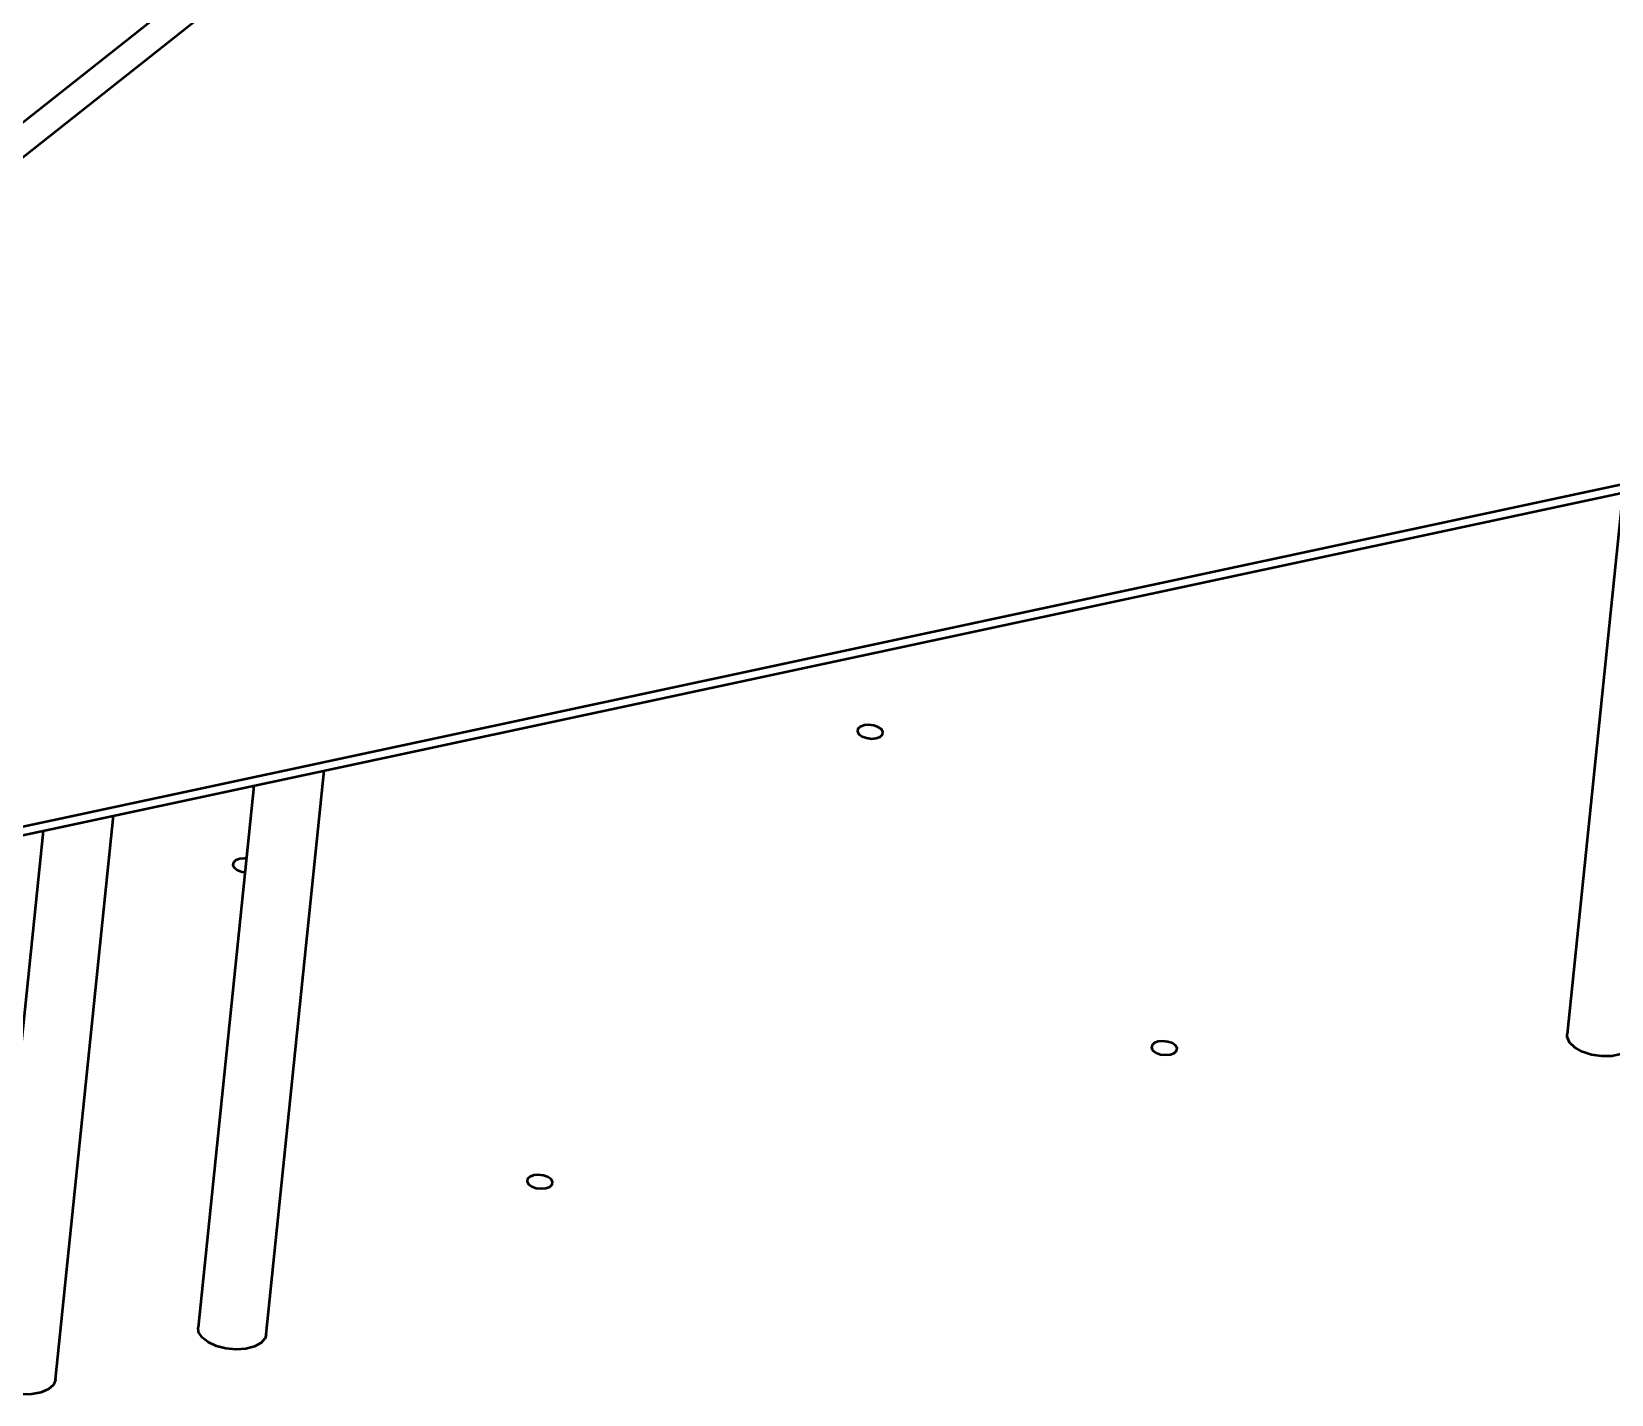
# Model space of a CAD drawing. Header units: millimetres. Extents: x 263 to 2983, y 441 to 2500.
# Drawn here: x 2222 to 2406.4, y 1450.5 to 1609.7 of the extents above; entities that cross this region are included whole.
import ezdxf

# ---------------------------------------------------------------- set-up
doc = ezdxf.new("R2010")
doc.units = ezdxf.units.MM
doc.header["$LTSCALE"] = 0.5
doc.layers.add('BOL', color=7, linetype='Continuous', lineweight=50)

msp = doc.modelspace()

# ---------------------------------------------------------------- linework, layer by layer
at = {"layer": 'BOL'}
for p, q in [((2254.41, 1621.44), (2190.71, 1571.02)), ((2242.82, 1616.32), (2195.53, 1578.89)), ((2009.42, 1471.53), (2650.51, 1608.81)), ((2009.32, 1470.52), (2650.41, 1607.8)), ((2407.76, 1555.84), (2401.26, 1492.58)), ((2249.38, 1457.54), (2256.15, 1523.37)), ((2247.93, 1521.61), (2241.42, 1458.35)), ((2224.79, 1452.27), (2231.56, 1518.11)), ((2223.34, 1516.35), (2216.83, 1453.09))]:
    msp.add_line(p, q, dxfattribs=at)
at = {"layer": 'BOL', "flags": 128}
for points in [[(2320.59, 1527.15), (2321.04, 1527.32), (2321.31, 1527.57), (2321.37, 1527.88), (2321.2, 1528.19), (2320.83, 1528.46), (2320.32, 1528.65), (2319.73, 1528.72), (2319.18, 1528.67), (2318.73, 1528.5), (2318.45, 1528.25), (2318.4, 1527.94), (2318.57, 1527.63), (2318.94, 1527.36), (2319.45, 1527.18), (2320.03, 1527.1), (2320.59, 1527.15)], [(2247.05, 1513.1), (2246.84, 1513.11), (2246.29, 1513.06), (2245.84, 1512.9), (2245.56, 1512.64), (2245.5, 1512.33), (2245.67, 1512.02), (2246.04, 1511.75), (2246.56, 1511.57), (2246.89, 1511.51)], [(2409.22, 1491.76), (2409.21, 1491.74), (2408.96, 1491.14), (2408.38, 1490.62), (2407.51, 1490.25), (2406.45, 1490.04), (2405.28, 1490.03), (2404.1, 1490.2), (2403.03, 1490.55), (2402.15, 1491.05), (2401.54, 1491.64), (2401.27, 1492.28), (2401.26, 1492.58)], [(2354.93, 1490.22), (2355.38, 1490.38), (2355.65, 1490.64), (2355.71, 1490.95), (2355.54, 1491.26), (2355.17, 1491.53), (2354.65, 1491.71), (2354.07, 1491.79), (2353.52, 1491.74), (2353.06, 1491.57), (2352.79, 1491.31), (2352.73, 1491.01), (2352.9, 1490.69), (2353.27, 1490.43), (2353.79, 1490.24), (2354.37, 1490.17), (2354.93, 1490.22)], [(2282.04, 1474.61), (2282.49, 1474.77), (2282.76, 1475.03), (2282.82, 1475.34), (2282.65, 1475.65), (2282.28, 1475.92), (2281.76, 1476.1), (2281.18, 1476.18), (2280.62, 1476.13), (2280.17, 1475.96), (2279.9, 1475.71), (2279.84, 1475.4), (2280.01, 1475.09), (2280.38, 1474.82), (2280.9, 1474.63), (2281.48, 1474.56), (2282.04, 1474.61)], [(2249.38, 1457.54), (2249.26, 1457.12), (2248.79, 1456.57), (2248.02, 1456.14), (2247.02, 1455.87), (2245.87, 1455.79), (2244.68, 1455.89), (2243.56, 1456.18), (2242.6, 1456.63), (2241.89, 1457.19), (2241.49, 1457.82), (2241.42, 1458.35)], [(2224.79, 1452.27), (2224.79, 1452.25), (2224.54, 1451.64), (2223.95, 1451.13), (2223.09, 1450.76), (2222.03, 1450.55), (2220.85, 1450.54), (2219.68, 1450.71), (2218.6, 1451.06), (2217.72, 1451.56), (2217.12, 1452.15), (2216.84, 1452.79), (2216.83, 1453.09)]]:
    msp.add_lwpolyline(points, dxfattribs=at)

doc.saveas('drawing.dxf')
